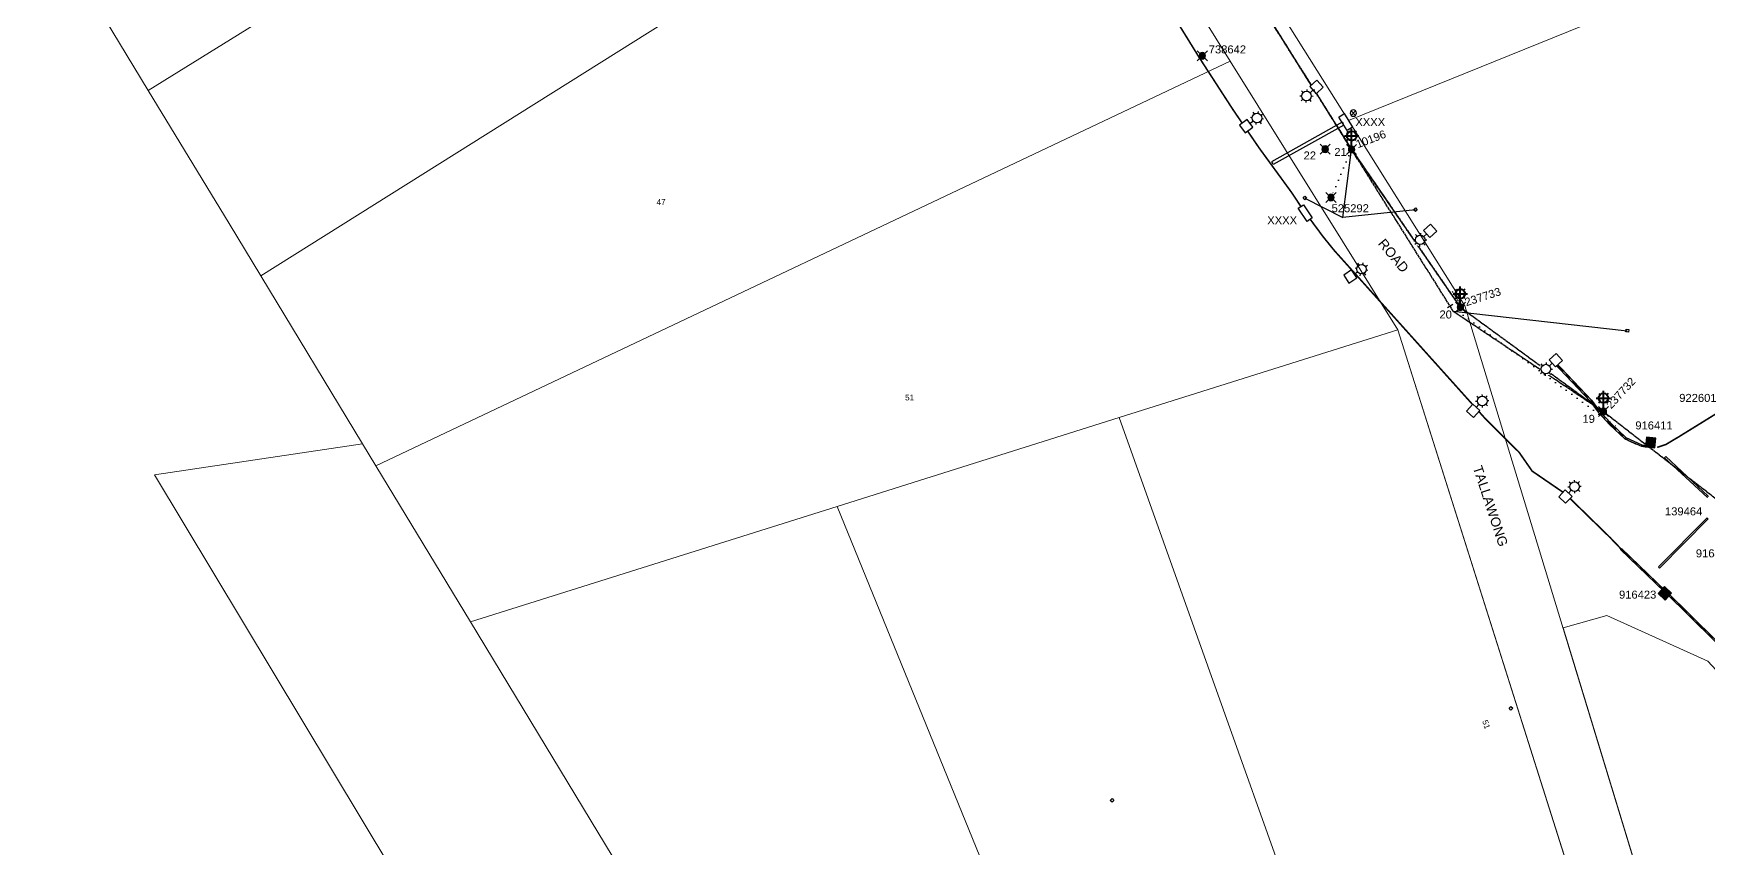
# Model space of a CAD drawing. Header units: metres. Extents: x 303957 to 307239, y 6268736 to 6272503.
# Drawn here: x 305051 to 305575, y 6269756 to 6270011 of the extents above; entities that cross this region are included whole.
import ezdxf
from ezdxf.enums import TextEntityAlignment as Align

# ---------------------------------------------------------------- set-up
doc = ezdxf.new("R2010")
doc.units = ezdxf.units.M
for name, pattern in [('Cable Exist OH', [1, 1, 0]), ('Cable Exist UG', [8.2, 4, -1.2, 1.8, -1.2]), ('Cable Remove', [2, 0, -2]), ('DASHED', [0.75, 0.5, -0.25]), ('IE Trench LV', [6.5, 5, -1.5])]:
    doc.linetypes.add(name, pattern=pattern)
doc.layers.get('0').update_dxf_attribs({"color": 6})
doc.layers.add('Cadastre Land Parcels_SP_EXT', color=9, linetype='Continuous', lineweight=5)
doc.layers.add('Cadastre Roads_SP_EXT', color=9, linetype='Continuous', lineweight=5)
for name, color, linetype in [('Duct_SP_NEW', 2, 'Continuous'), ('Equip_SP_SL_EXT', 7, 'Continuous'), ('Equip_SP_SL_NEW', 2, 'Continuous'), ('Mains_HV_MOD', 3, 'Continuous'), ('Mains_LV_EXT', 7, 'Continuous'), ('Mains_SL_EXT', 7, 'Continuous'), ('Mains_SL_MOD', 3, 'Continuous'), ('Notes', 7, 'Continuous'), ('Services_SP_EXT', 7, 'Continuous'), ('SupportsOH_SP_TR_HV_LV_SL_NEW', 2, 'Continuous'), ('SupportsUG_SP_LV_EXT', 7, 'Continuous'), ('SupportsUG_SP_LV_NEW', 2, 'Continuous'), ('SupportsUG_SP_LV_SL_EXT', 7, 'Continuous'), ('SupportsUG_SP_LV_SL_NEW', 2, 'Continuous'), ('Trench_SP_NEW', 2, 'Continuous'), ('UG_Details_SP_MISC', 7, 'Continuous')]:
    doc.layers.add(name, color=color, linetype=linetype)
doc.layers.add('UNKNOWN_FEATURES', color=1, linetype='DASHED', plot=False)
doc.styles.add('COLUMN_LABEL', font='arial.ttf')
doc.styles.add('iecARIAL', font='arial.ttf', dxfattribs={"height": 2})
doc.styles.add('POLE_LABEL', font='arial.ttf')
doc.styles.add('SL_LABEL', font='arial.ttf')
doc.styles.get("Standard").update_dxf_attribs({"font": 'arial.ttf'})

# ---------------------------------------------------------------- blocks, each defined once
blk = doc.blocks.new('SL_LANTERN_EXT')
at = {"lineweight": 40}
for p, q in [((-1.46, 5.68), (-1.06, 5.28)), ((0, 1.97), (0, 6.47)), ((1.46, 5.68), (1.06, 5.28)), ((-2.25, 4.22), (2.25, 4.22)), ((-1.46, 2.76), (-1.06, 3.16)), ((0, 0), (0, 2.72)), ((1.46, 2.76), (1.06, 3.16))]:
    blk.add_line(p, q, dxfattribs=at)
blk.add_circle((0, 4.22), 1.5, dxfattribs=at)
at = {"style": 'iecARIAL', "flags": 8}
blk.add_attdef('ASSET_NUM', (1.5, 1.5), '', height=2.5, dxfattribs=at)
for tag, p, height, flags in [('OPERATING_VOLTAGE', (0.98, -1.65), 0.2, 9), ('ORIENTATION', (0.98, -1.85), 0.2, 9), ('OWNED_BY', (0.98, -2.05), 0.2, 9), ('STATE', (0.98, -2.25), 0.2, 9), ('CONSTRUCTED_VOLTAGE', (0.98, -0.65), 0.2, 9), ('CONTROL_TYPE', (0.98, -0.85), 0.2, 9), ('LANTERN_PURPOSE', (0.98, -1.05), 0.2, 9), ('LANTERN_TYPE', (0.98, -1.25), 0.2, 9), ('NO_PHASES', (0.98, -1.45), 0.2, 9), ('USAGE', (0.98, -2.45), 0.2, 9), ('CEXIST', (0.98, -2.65), 0.2, 9), ('CNEW', (0.98, -2.85), 0.2, 9), ('CNUMBER', (0.98, -3.05), 0.2, 9), ('CREMOVE', (0.98, -3.25), 0.2, 9), ('CREPLACE', (0.98, -3.45), 0.2, 9), ('LKINGHEIGHT', (0.98, -3.65), 0.2, 9), ('LBRACKET', (0.98, -3.85), 0.2, 9), ('LBRACKETVOCAB', (0.98, -4.05), 0.2, 9), ('LCATEGORY', (0.98, -4.25), 0.2, 9), ('LCHARGE1', (0.98, -4.45), 0.2, 9), ('LCHARGE1PERCENT', (0.98, -4.65), 0.2, 9), ('LCHARGE2', (0.98, -4.85), 0.2, 9), ('LCHARGE2PERCENT', (0.98, -5.05), 0.2, 9), ('LCHARGE3', (0.98, -5.25), 0.2, 9), ('LNUMBER', (2.18, -3.25), 2.5, 8), ('STREETNAME', (0.98, -9.25), 0.2, 9), ('SUBURB', (0.98, -9.45), 0.2, 1), ('LCHARGE3PERCENT', (0.98, -5.45), 0.2, 9), ('LEXIST', (0.98, -5.65), 0.2, 9), ('LLAMP', (0.98, -5.85), 0.2, 9), ('LLAMPVOCAB', (0.98, -6.05), 0.2, 9), ('LMAST', (0.98, -6.25), 0.2, 9), ('LMASTVOCAB', (0.98, -6.45), 0.2, 9), ('LNEW', (0.98, -6.65), 0.2, 9), ('LANTNUMBER', (0.98, -6.85), 0.2, 9), ('LOUTREACH', (0.98, -7.25), 0.2, 9), ('LOUTREACHVOCAB', (0.98, -7.45), 0.2, 9), ('LRATECODE', (0.98, -7.65), 0.2, 9), ('LREMOVE', (0.98, -7.85), 0.2, 9), ('LREPLACE', (0.98, -8.05), 0.2, 9), ('LTYPE', (0.98, -8.25), 0.2, 9), ('LTYPEVOCAB', (0.98, -8.45), 0.2, 9), ('LEGEND', (0.98, -8.65), 0.2, 9), ('LOCATION', (0.98, -8.85), 0.2, 9), ('NOTES', (0.98, -9.05), 0.2, 9)]:
    blk.add_attdef(tag, p, '', height=height, dxfattribs=dict(flags=flags))
blk = doc.blocks.new('CCP_EXT')
blk.add_wipeout([(0, 0.57), (0.57, 0), (0, -0.57), (-0.57, 0)])
blk.add_lwpolyline([(-0.57, 0), (0, 0.57), (0.57, 0), (0, -0.57), (-0.57, 0)])
at = {"flags": 1}
blk.add_attdef('Z', (0, 0), '', height=0.2, dxfattribs=at)
at = {"flags": 9}
for tag, p in [('CCP_TYPE', (0, 0)), ('CONSTRUCTED_VOLTAGE', (0, -0.2)), ('OPERATING_VOLTAGE', (0, -0.6)), ('ORIENTATION', (0, -0.8)), ('OWNED_BY', (0, -1)), ('STATE', (0, -1.8)), ('NO_PHASES', (0, -0.4)), ('USAGE', (0, -1.2)), ('LEGEND', (0, -1.4)), ('LIFE_SUPPORT', (0, -1.6)), ('NOTES', (0, -2))]:
    blk.add_attdef(tag, text='', height=0.2, dxfattribs=at).set_placement(p, align=Align.MIDDLE_LEFT)
blk = doc.blocks.new('End Shackle_EXT')
blk.add_wipeout([(0, 0.25), (1.81, 0.25), (1.82, -0.25), (0, -0.25)])
blk.add_line((1.81, -1), (1.81, 1))
at = {"flags": 1}
blk.add_attdef('Z', (0, 0), '', height=0.2, dxfattribs=at)
at = {"flags": 9}
for tag, p in [('CONNECTOR_TYPE', (0, 0)), ('CONSTRUCTED_VOLTAGE', (0, -0.2)), ('OPERATING_VOLTAGE', (0, -0.6)), ('ORIENTATION', (0, -0.8)), ('OWNED_BY', (0, -1)), ('STATE', (0, -1.2)), ('NO_PHASES', (0, -0.4)), ('USAGE', (0, -1.4)), ('NOTES', (0, -1.6))]:
    blk.add_attdef(tag, text='', height=0.2, dxfattribs=at).set_placement(p, align=Align.MIDDLE_LEFT)
blk = doc.blocks.new('*U44')
at = {"flags": 9}
for tag, p in [('CEXIST', (0, -2.4)), ('CNEW', (0, -2.6)), ('CNUMBER', (0, -2.8)), ('CREMOVE', (0, -3)), ('CREPLACE', (0, -3.2)), ('LKINGHEIGHT', (0, -3.4)), ('LBRACKET', (0, -3.6)), ('LBRACKETVOCAB', (0, -3.8)), ('LCATEGORY', (0, -4)), ('LCHARGE1', (0, -4.2)), ('LCHARGE1PERCENT', (0, -4.4)), ('LCHARGE2', (0, -4.6)), ('LCHARGE2PERCENT', (0, -4.8)), ('LCHARGE3', (0, -5)), ('LCHARGE3PERCENT', (0, -5.2)), ('SUBURB', (0, -8.6)), ('STREETNAME', (0, -8.8)), ('LEXIST', (0, -5.4)), ('LLAMP', (0, -5.6)), ('LLAMPVOCAB', (0, -5.8)), ('LMAST', (0, -6)), ('LMASTVOCAB', (0, -6.2)), ('LNEW', (0, -6.4)), ('LANTNUMBER', (0, -6.6)), ('LOUTREACH', (0, -7)), ('LOUTREACHVOCAB', (0, -7.2)), ('LRATECODE', (0, -7.4)), ('LREMOVE', (0, -7.6)), ('LREPLACE', (0, -7.8)), ('LTYPE', (0, -8)), ('LTYPEVOCAB', (0, -8.2)), ('LEGEND', (0, -8.4)), ('LOCATION', (0, -9)), ('NOTES', (0, -9.2)), ('MAINTAINED_BY', (0, -9.86))]:
    blk.add_attdef(tag, text='', height=0.2, dxfattribs=at).set_placement(p, align=Align.MIDDLE_LEFT)
blk.add_attdef('OPERATED_BY', (0, -9.61), '', height=0.2, dxfattribs=at)
blk.add_wipeout([(0, 4.97), (1.46, 4.18), (2.25, 2.72), (1.46, 1.26), (0, 0.36), (-1.46, 1.26), (-2.25, 2.72), (-1.46, 4.18)])
for p, q in [((-2.25, 2.72), (-1.5, 2.72)), ((-1.46, 4.18), (-1.06, 3.78)), ((-1.46, 1.26), (-1.06, 1.66)), ((0, 4.22), (0, 4.97)), ((0, 0), (0, 1.22)), ((0, 0), (0, 0)), ((1.46, 4.18), (1.06, 3.78)), ((1.46, 1.26), (1.06, 1.66)), ((1.5, 2.72), (2.25, 2.72))]:
    blk.add_line(p, q)
blk.add_circle((0, 2.72), 1.5)
at = {"flags": 1}
blk.add_attdef('Z', (0, 0), '', height=0.2, dxfattribs=at)
at = {"style": 'SL_LABEL'}
for tag, height, flags, p in [('ASSET_NUM', 2.5, 8, (2, 2)), ('STREET_CODE', 0.2, 9, (0, -0.2))]:
    blk.add_attdef(tag, text='', height=height, dxfattribs=dict(at, flags=flags)).set_placement(p, align=Align.MIDDLE_LEFT)
for tag, height, flags, p in [('CONSTRUCTED_VOLTAGE', 0.2, 9, (0, -0.4)), ('CONTROL_TYPE', 0.2, 9, (0, -0.6)), ('OPERATING_VOLTAGE', 0.2, 9, (0, -1.4)), ('ORIENTATION', 0.2, 9, (0, -1.6)), ('OWNED_BY', 0.2, 9, (0, -1.8)), ('STATE', 0.2, 9, (0, -2)), ('LANTERN_PURPOSE', 0.2, 9, (0, -0.8)), ('LANTERN_TYPE', 0.2, 9, (0, -1)), ('NO_PHASES', 0.2, 9, (0, -1.2)), ('USAGE', 0.2, 9, (0, -2.2)), ('LNUMBER', 2.5, 8, (1.2, -2.8))]:
    blk.add_attdef(tag, text='', height=height, dxfattribs=dict(flags=flags)).set_placement(p, align=Align.MIDDLE_LEFT)
blk = doc.blocks.new('COLUMN_NEW')
blk.add_wipeout([(-1.485, -1.485), (1.485, -1.485), (1.485, 1.485), (-1.485, 1.485)])
at = {"lineweight": -3}
blk.add_lwpolyline([(-1.485, -1.485), (1.485, -1.485), (1.485, 1.485), (-1.485, 1.485)], close=True, dxfattribs=at)
at = {"style": 'POLE_LABEL', "flags": 9}
blk.add_attdef('STRUCTURE_PLANT_NUMBER', text='', height=0.2, dxfattribs=at).set_placement((1.5, 0.242), align=Align.MIDDLE_LEFT)
for tag, height, flags, p in [('STREET_CODE', 0.2, 9, (1.5, 0)), ('ASSET_NUM', 2.5, 8, (2, 2)), ('Z', 0.2, 1, (1.5, -2.8)), ('OWNED_BY', 0.2, 9, (1.5, -0.4)), ('OPERATED_BY', 0.2, 9, (1.5, -0.6)), ('STATE', 0.2, 9, (1.5, -1)), ('SUBURB', 0.2, 9, (1.5, -1.8)), ('STREETNAME', 0.2, 9, (1.5, -2)), ('COLUMN_TYPE', 0.2, 9, (1.5, -0.2)), ('USAGE', 0.2, 9, (1.5, -1.2)), ('MAINTAINED_BY', 0.2, 9, (1.5, -0.8)), ('LEGEND', 0.2, 9, (1.5, -1.4)), ('PARENT', 0.2, 9, (1.5, -1.6)), ('LOCATION', 0.2, 9, (1.5, -2.2)), ('NOTES', 0.2, 9, (1.5, -2.4)), ('LABEL_ALIGNMENT', 0.2, 9, (1.5, -2.6))]:
    blk.add_attdef(tag, text='', height=height, dxfattribs=dict(flags=flags)).set_placement(p, align=Align.MIDDLE_LEFT)
blk = doc.blocks.new('*U48')
blk.add_wipeout([(-1.485, -1.485), (1.485, -1.485), (1.485, 1.485), (-1.485, 1.485)])
at = {"lineweight": -3}
blk.add_lwpolyline([(-1.485, -1.485), (1.485, -1.485), (1.485, 1.485), (-1.485, 1.485)], close=True, dxfattribs=at)
at = {"flags": 128}
blk.add_lwpolyline([(-1.485, 1.485), (1.485, -1.485)], dxfattribs=at)
at = {"style": 'POLE_LABEL', "flags": 9}
blk.add_attdef('STRUCTURE_PLANT_NUMBER', text='', height=0.2, dxfattribs=at).set_placement((1.5, 0.242), align=Align.MIDDLE_LEFT)
for tag, height, flags, p in [('STREET_CODE', 0.2, 9, (1.5, 0)), ('ASSET_NUM', 2.5, 8, (2, 2)), ('Z', 0.2, 1, (1.5, -2.8)), ('OWNED_BY', 0.2, 9, (1.5, -0.4)), ('OPERATED_BY', 0.2, 9, (1.5, -0.6)), ('STATE', 0.2, 9, (1.5, -1)), ('SUBURB', 0.2, 9, (1.5, -1.8)), ('STREETNAME', 0.2, 9, (1.5, -2)), ('COLUMN_TYPE', 0.2, 9, (1.5, -0.2)), ('USAGE', 0.2, 9, (1.5, -1.2)), ('MAINTAINED_BY', 0.2, 9, (1.5, -0.8)), ('LEGEND', 0.2, 9, (1.5, -1.4)), ('PARENT', 0.2, 9, (1.5, -1.6)), ('LOCATION', 0.2, 9, (1.5, -2.2)), ('NOTES', 0.2, 9, (1.5, -2.4)), ('LABEL_ALIGNMENT', 0.2, 9, (1.5, -2.6))]:
    blk.add_attdef(tag, text='', height=height, dxfattribs=dict(flags=flags)).set_placement(p, align=Align.MIDDLE_LEFT)
blk = doc.blocks.new('POLE_DEL')
h = blk.add_hatch(color=256)
edge = h.paths.add_edge_path()
edge.add_arc((0, 0), 1, 180, 360)
edge.add_arc((0, 0), 1, 0, 180)
for p, q in [((-1.58, 1.58), (1.58, -1.58)), ((-1.58, -1.58), (1.58, 1.58))]:
    blk.add_line(p, q)
blk.add_lwpolyline([(-1, 0, 1), (1, 0, 1)], format="xyb", close=True)
at = {"flags": 1}
blk.add_attdef('Z', (0, 0), '', height=0.2, dxfattribs=at)
for tag, height, flags, p in [('pNumber', 2.5, 8, (0, 2.07)), ('OWNED_BY', 0.2, 9, (0, -0.4)), ('SPECIAL_USE', 0.2, 9, (0, -0.6)), ('STATE', 0.2, 9, (0, -0.8)), ('cLV', 0.2, 9, (0, -1.2)), ('cHV', 0.2, 9, (0, -1.8)), ('cLinedev', 0.2, 9, (0, -3.2)), ('USAGE', 0.2, 9, (0, -1)), ('hDepth', 0.2, 9, (0, -1.4)), ('hDia', 0.2, 9, (0, -1.6)), ('LBRACKET', 0.2, 9, (0, -2)), ('LExisting', 0.2, 9, (0, -2.2)), ('LANTNUMBER', 0.2, 9, (0, -2.4)), ('LOther', 0.2, 9, (0, -2.6)), ('LRemove', 0.2, 9, (0, -2.8)), ('LEGEND', 0.2, 9, (0, -3)), ('pExisting', 0.2, 9, (0, -3.4)), ('PFNUMBER', 0.2, 9, (0, -3.6)), ('NEWPFNUMBER', 0.2, 9, (0, -3.8)), ('pFooting', 0.2, 9, (0, -4)), ('pNew', 0.2, 9, (0, -4.2)), ('pRelocate', 0.2, 9, (0, -4.6)), ('pRemove', 0.2, 9, (0, -4.8)), ('pReplace', 0.2, 9, (0, -5)), ('pStay', 0.2, 9, (0, -5.2)), ('cspan', 0.2, 9, (0, -5.6)), ('SUBURB', 0.2, 9, (0, -5.8)), ('STREETNAME', 0.2, 9, (0, -6)), ('pType', 0.2, 9, (0, -5.4)), ('LOCATION', 0.2, 9, (0, -6.2)), ('NOTES', 0.2, 9, (0, -6.4))]:
    blk.add_attdef(tag, text='', height=height, dxfattribs=dict(flags=flags)).set_placement(p, align=Align.MIDDLE_LEFT)
at = {"style": 'POLE_LABEL', "flags": 9}
blk.add_attdef('STREET_CODE', text='', height=0.2, dxfattribs=at).set_placement((0, -0.2), align=Align.MIDDLE_LEFT)
blk = doc.blocks.new('PILLAR_NEW')
blk.add_wipeout([(-2.47, 0.99), (2.47, 0.99), (2.47, -0.99), (-2.47, -0.99)])
at = {"lineweight": -3}
blk.add_lwpolyline([(-2.47, 0.99), (2.47, 0.99), (2.47, -0.99), (-2.47, -0.99)], close=True, dxfattribs=at)
for tag, height, flags, p in [('ASSET_NUM', 2.5, 8, (2, 4)), ('STREET_CODE', 0.2, 9, (1.5, 2)), ('OWNED_BY', 0.2, 9, (1.5, 1.8)), ('OPERATED_BY', 0.2, 9, (1.5, 1.6)), ('STATE', 0.2, 9, (1.5, 1.2)), ('SUPPORT_TYPE', 0.2, 9, (1.5, 1)), ('SUBURB', 0.2, 9, (1.5, 0.2)), ('STREETNAME', 0.2, 9, (1.5, 0)), ('MAINTAINED_BY', 0.2, 9, (1.5, 1.4)), ('USAGE', 0.2, 9, (1.5, 0.8)), ('LEGEND', 0.2, 9, (1.5, 0.6)), ('PARENT', 0.2, 9, (1.5, 0.4)), ('Z', 0.2, 1, (1.5, -0.6)), ('LOCATION', 0.2, 9, (1.5, -0.2)), ('NOTES', 0.2, 9, (1.5, -0.4))]:
    blk.add_attdef(tag, text='', height=height, dxfattribs=dict(flags=flags)).set_placement(p, align=Align.MIDDLE_LEFT)
blk = doc.blocks.new('POLE_NEW')
at = {"flags": 9}
for tag, p in [('pFooting', (1.15, -4.2)), ('pNew', (1.15, -4.4)), ('pRelocate', (1.15, -4.8)), ('pRemove', (1.15, -5)), ('pReplace', (1.15, -5.2)), ('PFNUMBER', (1.15, -3.8)), ('NEWPFNUMBER', (1.15, -4)), ('pStay', (1.15, -5.4)), ('pType', (1.15, -5.6)), ('cspan', (1.15, -5.8)), ('SUBURB', (1.15, -6)), ('STREETNAME', (1.15, -6.2)), ('OPERATED_BY', (1.15, -6.89)), ('LOCATION', (1.15, -6.4)), ('NOTES', (1.15, -6.6)), ('MAINTAINED_BY', (1.15, -7.22))]:
    blk.add_attdef(tag, text='', height=0.2, dxfattribs=at).set_placement(p, align=Align.MIDDLE_LEFT)
at = {"flags": 1}
blk.add_attdef('Z', (1.15, -7.59), '', height=0.2, dxfattribs=at)
blk.add_wipeout([(0.07, 1), (-0.06, 1), (-0.18, 0.98), (-0.3, 0.95), (-0.42, 0.91), (-0.53, 0.85), (-0.63, 0.77), (-0.73, 0.69), (-0.81, 0.59), (-0.87, 0.49), (-0.93, 0.37), (-0.97, 0.25), (-0.99, 0.13), (-1, 0.01), (-0.99, -0.12), (-0.97, -0.24), (-0.93, -0.36), (-0.88, -0.48), (-0.81, -0.58), (-0.73, -0.68), (-0.64, -0.77), (-0.54, -0.84), (-0.43, -0.9), (-0.31, -0.95), (-0.19, -0.98), (-0.07, -1), (0.06, -1), (0.18, -0.98), (0.3, -0.95), (0.42, -0.91), (0.53, -0.85), (0.63, -0.77), (0.73, -0.69), (0.81, -0.59), (0.87, -0.49), (0.93, -0.37), (0.97, -0.25), (0.99, -0.13), (1, -0.01), (0.99, 0.12), (0.97, 0.24), (0.93, 0.36), (0.88, 0.48), (0.81, 0.58), (0.73, 0.68), (0.64, 0.77), (0.54, 0.84), (0.43, 0.9), (0.31, 0.95), (0.19, 0.98)])
at = {"lineweight": -3}
blk.add_lwpolyline([(-1, 0, 1), (1, 0, 1)], format="xyb", close=True, dxfattribs=at)
for tag, height, flags, p in [('pNumber', 2.5, 8, (-17.84, 2.07)), ('OWNED_BY', 0.2, 9, (1.15, -0.4)), ('SPECIAL_USE', 0.2, 9, (1.15, -0.8)), ('STATE', 0.2, 9, (1.15, -1)), ('cLV', 0.2, 9, (1.15, -1.4)), ('hDepth', 0.2, 9, (1.15, -1.6)), ('hDia', 0.2, 9, (1.15, -1.8)), ('cHV', 0.2, 9, (1.15, -2)), ('cLinedev', 0.2, 9, (1.15, -3.4)), ('pExisting', 0.2, 9, (1.15, -3.6)), ('PARENT', 0.2, 9, (1.15, -0.6)), ('USAGE', 0.2, 9, (1.15, -1.2)), ('LBRACKET', 0.2, 9, (1.15, -2.2)), ('LExisting', 0.2, 9, (1.15, -2.4)), ('LANTNUMBER', 0.2, 9, (1.15, -2.6)), ('LOther', 0.2, 9, (1.15, -2.8)), ('LRemove', 0.2, 9, (1.15, -3)), ('LEGEND', 0.2, 9, (1.15, -3.2))]:
    blk.add_attdef(tag, text='', height=height, dxfattribs=dict(flags=flags)).set_placement(p, align=Align.MIDDLE_LEFT)
at = {"style": 'POLE_LABEL'}
for tag, height, flags, p in [('STRUCTURE_PLANT_NUMBER', 0.2, 9, (1.15, 0.09)), ('ASSET_NUM', 2.5, 8, (2, 2)), ('STREET_CODE', 0.2, 9, (1.15, -0.2))]:
    blk.add_attdef(tag, text='', height=height, dxfattribs=dict(at, flags=flags)).set_placement(p, align=Align.MIDDLE_LEFT)
blk = doc.blocks.new('PILLAR_EXT')
blk.add_hatch(color=256).paths.add_polyline_path([(-2.475, 0.99), (-2.475, -0.99), (2.475, -0.99), (2.475, 0.99)])
blk.add_lwpolyline([(-2.475, -0.99), (2.475, -0.99), (2.475, 0.99), (-2.475, 0.99)], close=True)
at = {"style": 'iecARIAL', "flags": 8}
blk.add_attdef('ASSET_NUM', (1.5, 3.5), '', height=2.5, dxfattribs=at)
for tag, p, flags in [('OWNED_BY', (0, -0.2), 9), ('STATE', (0, -0.4), 9), ('SUPPORT_TYPE', (0, -0.6), 9), ('STREETNAME', (0, -1.8), 9), ('SUBURB', (0, -2), 1), ('USAGE', (0, -0.8), 9), ('LEGEND', (0, -1), 9), ('LOCATION', (0, -1.2), 9), ('NOTES', (0, -1.4), 9), ('PARENT', (0, -1.6), 9)]:
    blk.add_attdef(tag, p, '', height=0.2, dxfattribs=dict(flags=flags))
blk = doc.blocks.new('COLUMN_EXT')
blk.add_hatch(color=256).paths.add_polyline_path([(-1.49, 1.48), (-1.49, -1.49), (1.48, -1.49), (1.48, 1.48)])
blk.add_lwpolyline([(-1.49, -1.49), (1.48, -1.49), (1.48, 1.48), (-1.49, 1.48)], close=True)
for tag, height, style, flags, p in [('STRUCTURE_PLANT_NUMBER', 0.2, 'POLE_LABEL', 9, (1.81, 0.03)), ('ASSET_NUM', 2.5, 'COLUMN_LABEL', 8, (2, 2)), ('STREET_CODE', 0.2, 'COLUMN_LABEL', 9, (1.81, -0.2))]:
    blk.add_attdef(tag, text='', height=height, dxfattribs=dict(style=style, flags=flags)).set_placement(p, align=Align.MIDDLE_LEFT)
at = {"flags": 1}
blk.add_attdef('Z', (1.81, -2.35), '', height=0.2, dxfattribs=at)
at = {"flags": 9}
for tag, p in [('COLUMN_TYPE', (1.81, -0.4)), ('OWNED_BY', (1.81, -0.6)), ('STATE', (1.81, -0.8)), ('USAGE', (1.81, -1)), ('STREETNAME', (1.81, -1.6)), ('SUBURB', (1.81, -1.8)), ('LEGEND', (1.81, -1.2)), ('LOCATION', (1.81, -1.4)), ('NOTES', (1.81, -2))]:
    blk.add_attdef(tag, text='', height=0.2, dxfattribs=at).set_placement(p, align=Align.MIDDLE_LEFT)

msp = doc.modelspace()

# ---------------------------------------------------------------- linework, layer by layer
at = {"layer": 'Cadastre Land Parcels_SP_EXT', "linetype": 'Continuous'}
for points in [[(305335.09, 6270146.39), (305297.74, 6270206.29), (305051.3, 6270052.05), (305087.17, 6269992.83), (305335.09, 6270146.39)], [(305678.44, 6270105.12), (305645.43, 6270157.21), (305423.75, 6270044.37), (305462.05, 6269983.48), (305695.56, 6270077.98), (305678.44, 6270105.12)], [(305369.98, 6270090.46), (305335.09, 6270146.39), (305087.17, 6269992.83), (305112.39, 6269951.28), (305122.3, 6269934.89), (305369.98, 6270090.46)], [(305158.26, 6269875.65), (305425.11, 6270002), (305369.98, 6270090.46), (305122.3, 6269934.89), (305154.1, 6269882.46), (305158.26, 6269875.65)], [(305477.47, 6269918.07), (305425.11, 6270002), (305158.26, 6269875.65), (305187.79, 6269826.92), (305302.4, 6269862.95), (305390.42, 6269890.66), (305477.47, 6269918.07)], [(305553.05, 6269679.45), (305477.47, 6269918.07), (305390.42, 6269890.66), (305474.1, 6269656.34), (305553.05, 6269679.45)], [(305474.1, 6269656.34), (305390.42, 6269890.66), (305302.4, 6269862.95), (305395.89, 6269633.61), (305474.1, 6269656.34)], [(305318.83, 6269610.61), (305187.79, 6269826.92), (305158.26, 6269875.65), (305154.1, 6269882.46), (305089.13, 6269872.76), (305255.32, 6269596.57), (305263.7, 6269596.53), (305277.66, 6269602.48), (305296.57, 6269609.21), (305312.55, 6269608.82), (305318.83, 6269610.61)], [(305381.35, 6269628.03), (305390.46, 6269631.94), (305395.89, 6269633.61), (305302.4, 6269862.95), (305187.79, 6269826.92), (305318.83, 6269610.61), (305381.35, 6269628.03)], [(305598.55, 6269694.29), (305630.25, 6269713.47), (305609.91, 6269769.19), (305600.8, 6269786.13), (305574.32, 6269814.6), (305542.8, 6269828.89), (305529.13, 6269825.01), (305571.91, 6269684.68), (305598.55, 6269694.29)]]:
    msp.add_lwpolyline(points, close=True, dxfattribs=at)
at = {"layer": 'Duct_SP_NEW'}
for p in [(305438.04, 6269970.56), (305438.55, 6269969.66)]:
    msp.add_line(p, (305438.3, 6269970.11), dxfattribs=at)
at = {"layer": 'Mains_HV_MOD', "linetype": 'Cable Exist OH'}
msp.add_lwpolyline([(305541.76, 6269892.52), (305589.37, 6269855.67), (305627.56, 6269811.44)], dxfattribs=at)
at = {"layer": 'Mains_LV_EXT', "linetype": 'Cable Exist OH'}
msp.add_lwpolyline([(305463.04, 6269974.41), (305420.97, 6270041.35)], dxfattribs=at)
at = {"layer": 'Mains_SL_MOD', "linetype": 'Cable Exist OH'}
msp.add_lwpolyline([(305382.22, 6270102.94), (305435.33, 6270018.46), (305463.04, 6269974.41)], dxfattribs=at)
at = {"layer": 'Notes', "color": 3, "linetype": 'Cable Remove', "flags": 128}
msp.add_lwpolyline([(305463.04, 6269974.41), (305456.61, 6269959.39)], dxfattribs=at)
at = {"layer": 'Services_SP_EXT'}
msp.add_lwpolyline([(305460.34, 6269953.1), (305463.04, 6269974.41)], dxfattribs=at)
at = {"layer": 'Trench_SP_NEW', "linetype": 'IE Trench LV', "const_width": 0.5, "flags": 128}
msp.add_lwpolyline([(305387.94, 6270044.13), (305390.97, 6270042.09), (305393.26, 6270039.01), (305399.59, 6270028.76), (305415.41, 6270003.15), (305425.99, 6269986.83), (305434.22, 6269974.78), (305444.34, 6269960.91), (305447.53, 6269956.09), (305454.14, 6269947.16), (305457.67, 6269942.81), (305504.41, 6269890.79), (305515.36, 6269879.85), (305519.45, 6269873.97), (305528.88, 6269867.51), (305531.58, 6269865.14), (305537.12, 6269859.73), (305543.86, 6269853.16), (305547.29, 6269849.58)], dxfattribs=at)
at = {"layer": 'Trench_SP_NEW', "linetype": 'IE Trench LV', "const_width": 0.5, "elevation": 62.71, "flags": 128}
msp.add_lwpolyline([(305558.49, 6269881.38), (305561.28, 6269882.31), (305565.29, 6269884.7), (305571.25, 6269888.38), (305592.52, 6269901.53), (305610.57, 6269912.96), (305619.28, 6269919.3), (305624.67, 6269923.02), (305630.22, 6269926.4), (305634.73, 6269928.77), (305637.98, 6269930.26), (305641.29, 6269931.69), (305644.61, 6269933.08), (305718.01, 6269961.65), (305721.32, 6269962.94), (305725.74, 6269964.97), (305730.94, 6269967.41), (305737.35, 6269970.7)], dxfattribs=at)
at = {"layer": 'UG_Details_SP_MISC'}
for p, q in [((305526.59, 6269908.13), (305526.41, 6269907.97)), ((305526.59, 6269908.13), (305537.96, 6269896.1)), ((305526.24, 6269907.8), (305526.41, 6269907.97)), ((305526.24, 6269907.8), (305537.59, 6269895.79)), ((305537.59, 6269895.79), (305537.77, 6269895.94)), ((305537.59, 6269895.79), (305540.07, 6269892.33)), ((305537.96, 6269896.1), (305537.77, 6269895.94)), ((305537.96, 6269896.1), (305540.44, 6269892.64)), ((305540.07, 6269892.33), (305540.26, 6269892.49)), ((305540.44, 6269892.64), (305540.26, 6269892.49)), ((305540.44, 6269892.64), (305544.1, 6269888.8)), ((305540.07, 6269892.33), (305543.76, 6269888.46)), ((305543.76, 6269888.46), (305543.93, 6269888.63)), ((305543.76, 6269888.46), (305548.4, 6269884.01)), ((305544.1, 6269888.8), (305543.93, 6269888.63)), ((305544.1, 6269888.8), (305548.67, 6269884.42)), ((305548.4, 6269884.01), (305548.54, 6269884.22)), ((305548.4, 6269884.01), (305553.6, 6269881.74)), ((305548.67, 6269884.42), (305548.54, 6269884.22)), ((305548.67, 6269884.42), (305553.73, 6269882.21)), ((305553.6, 6269881.74), (305553.66, 6269881.97)), ((305553.73, 6269882.21), (305553.66, 6269881.97)), ((305553.73, 6269882.21), (305554.81, 6269882.06)), ((305554.81, 6269882.06), (305554.78, 6269881.82)), ((305553.6, 6269881.74), (305554.75, 6269881.58)), ((305554.75, 6269881.58), (305554.78, 6269881.82)), ((305560.84, 6269878.13), (305561, 6269878.3)), ((305560.84, 6269878.13), (305574.15, 6269865.79)), ((305561.17, 6269878.48), (305561, 6269878.3)), ((305561.17, 6269878.48), (305574.48, 6269866.14)), ((305574.15, 6269865.79), (305574.32, 6269865.96)), ((305574.48, 6269866.14), (305574.32, 6269865.96)), ((305574.08, 6269859.39), (305558.88, 6269844.03)), ((305574.42, 6269859.06), (305559.22, 6269843.69)), ((305574.08, 6269859.39), (305574.25, 6269859.22)), ((305574.42, 6269859.06), (305574.25, 6269859.22)), ((305547.08, 6269849.45, -0.01), (305547.24, 6269849.62, -0.01)), ((305547.08, 6269849.45, -0.01), (305566.26, 6269830.94, -0.01)), ((305547.41, 6269849.8, -0.01), (305547.24, 6269849.62, -0.01)), ((305547.41, 6269849.8, -0.01), (305566.6, 6269831.28, -0.01)), ((305558.88, 6269844.03), (305559.05, 6269843.86)), ((305559.22, 6269843.69), (305559.05, 6269843.86)), ((305566.26, 6269830.94, -0.01), (305566.43, 6269831.11, -0.01)), ((305566.26, 6269830.94, -0.01), (305578.93, 6269818.49, -0.01)), ((305566.6, 6269831.28, -0.01), (305566.43, 6269831.11, -0.01)), ((305566.6, 6269831.28, -0.01), (305579.27, 6269818.83, -0.01))]:
    msp.add_line(p, q, dxfattribs=at)
at = {"layer": 'UG_Details_SP_MISC', "color": 7, "linetype": 'Cable Exist UG', "flags": 128}
msp.add_lwpolyline([(305526.41, 6269907.97), (305528.62, 6269905.61), (305532.74, 6269901.14), (305537.77, 6269895.94), (305541.04, 6269891.4), (305548.54, 6269884.22), (305549.79, 6269883.39), (305551.68, 6269882.51), (305553.66, 6269881.97), (305554.78, 6269881.82)], dxfattribs=at)
at = {"layer": 'UG_Details_SP_MISC', "color": 7, "linetype": 'Cable Exist UG', "elevation": -0.01, "flags": 128}
msp.add_lwpolyline([(305547.24, 6269849.62), (305551.12, 6269846.04), (305556.29, 6269841.03), (305559.15, 6269838.24), (305563.8, 6269833.7), (305570.39, 6269827.21), (305576.76, 6269821.04), (305581.43, 6269816.28), (305587.35, 6269809.78), (305591.95, 6269804.35), (305595.92, 6269799.34), (305600.63, 6269793.03), (305606.74, 6269784.12), (305610.68, 6269777.87), (305613.93, 6269772.37), (305617.26, 6269766.35), (305619.31, 6269762.42), (305622.07, 6269756.84)], dxfattribs=at)
at = {"layer": 'UNKNOWN_FEATURES'}
msp.add_lwpolyline([(305494.43, 6269930.13), (305497.34, 6269925.51)], dxfattribs=at)

# ---------------------------------------------------------------- block references
at = {"layer": 'Equip_SP_SL_EXT'}
ref = msp.add_blockref('SL_LANTERN_EXT', (305463.04, 6269974.41), dxfattribs=at)
ref.add_attrib('ASSET_NUM', '10196', dxfattribs={"layer": '0', "height": 2.5, "rotation": 20.9303, "style": 'iecARIAL'}).set_placement((305464.54, 6269975.91), align=Align.MIDDLE_LEFT)
ref = msp.add_blockref('SL_LANTERN_EXT', (305496.98, 6269925.11), dxfattribs=at)
ref.add_attrib('ASSET_NUM', '237733', dxfattribs={"layer": '0', "height": 2.5, "rotation": 17.9136, "style": 'iecARIAL'}).set_placement((305498.48, 6269926.61), align=Align.MIDDLE_LEFT)
ref = msp.add_blockref('SL_LANTERN_EXT', (305541.72, 6269892.55), dxfattribs=at)
ref.add_attrib('ASSET_NUM', '237732', dxfattribs={"layer": '0', "height": 2.5, "rotation": 47.6735, "style": 'iecARIAL'}).set_placement((305543.22, 6269894.05), align=Align.MIDDLE_LEFT)
at = {"layer": 'SupportsUG_SP_LV_EXT'}
ref = msp.add_blockref('POLE_DEL', (305416.42, 6270003.63), dxfattribs=at)
ref.add_attrib('ASSET_NUM', '738642', dxfattribs={"layer": '0', "height": 2.5, "style": 'POLE_LABEL'}).set_placement((305418.42, 6270005.63), align=Align.MIDDLE_LEFT)
ref = msp.add_blockref('POLE_DEL', (305454.78, 6269974.48), dxfattribs=at)
ref.add_attrib('pNumber', '22', dxfattribs={"height": 2.5}).set_placement((305448.05, 6269972.51), align=Align.MIDDLE_LEFT)
ref = msp.add_blockref('POLE_DEL', (305463.04, 6269974.41), dxfattribs=at)
ref.add_attrib('pNumber', '21', dxfattribs={"height": 2.5}).set_placement((305457.65, 6269973.59), align=Align.MIDDLE_LEFT)
ref = msp.add_blockref('POLE_DEL', (305456.61, 6269959.39, 62.27), dxfattribs=at)
ref.add_attrib('ASSET_NUM', '525292', dxfattribs={"layer": '0', "height": 2.5, "style": 'POLE_LABEL'}).set_placement((305456.8, 6269956.04, 62.27), align=Align.MIDDLE_LEFT)
ref = msp.add_blockref('POLE_DEL', (305541.72, 6269892.55), dxfattribs=at)
ref.add_attrib('pNumber', '19', dxfattribs={"height": 2.5}).set_placement((305535.16, 6269890.29), align=Align.MIDDLE_LEFT)
ref = msp.add_blockref('PILLAR_EXT', (305581.96, 6269864.26), dxfattribs=dict(at, rotation=255.9904689922143))
ref.add_attrib('ASSET_NUM', '139464', dxfattribs={"layer": '0', "height": 2.5}).set_placement((305560.94, 6269861.4), align=Align.MIDDLE_LEFT)
at = {"layer": 'SupportsUG_SP_LV_SL_EXT'}
ref = msp.add_blockref('COLUMN_EXT', (305556.49, 6269882.89), dxfattribs=dict(at, rotation=354.0335714673168))
ref.add_attrib('ASSET_NUM', '916411', dxfattribs={"layer": '0', "height": 2.5, "style": 'COLUMN_LABEL'}).set_placement((305551.68, 6269888.23), align=Align.MIDDLE_LEFT)
ref = msp.add_blockref('COLUMN_EXT', (305582.39, 6269856.86, -0.24), dxfattribs=dict(at, rotation=312.2043670144603))
ref.add_attrib('ASSET_NUM', '916413', dxfattribs={"layer": '0', "height": 2.5, "style": 'COLUMN_LABEL'}).set_placement((305570.59, 6269848.29, -0.24), align=Align.MIDDLE_LEFT)
ref = msp.add_blockref('COLUMN_EXT', (305560.92, 6269835.79), dxfattribs=dict(at, rotation=317.1912223100969))
ref.add_attrib('ASSET_NUM', '916423', dxfattribs={"layer": '0', "height": 2.5, "style": 'COLUMN_LABEL'}).set_placement((305546.58, 6269835.4), align=Align.MIDDLE_LEFT)

# ---------------------------------------------------------------- texts
at = {"layer": 'Cadastre Land Parcels_SP_EXT', "linetype": 'Continuous'}
for s, p in [('47', (305245.95, 6269957.09)), ('51', (305323.58, 6269896.04))]:
    msp.add_text(s, height=1.8, dxfattribs=at).set_placement(p)
msp.add_text('51', height=1.8, rotation=289.4088, dxfattribs=at).set_placement((305503.8, 6269795.89))
at = {"layer": 'Cadastre Roads_SP_EXT'}
msp.add_text('TALLAWONG ', height=3, rotation=288.2889, dxfattribs=at).set_placement((305500.88, 6269875.08))

# ---------------------------------------------------------------- next in the draw order: block references
at = {"layer": 'Equip_SP_SL_NEW', "rotation": 317.1912223283704}
msp.add_blockref('*U44', (305530.84, 6269867.1), dxfattribs=at)
at = {"layer": 'Services_SP_EXT'}
for p in [(305448.44, 6269959.22), (305482.96, 6269955.55)]:
    msp.add_blockref('CCP_EXT', p, dxfattribs=at)
for p, rotation in [((305549.18, 6269917.81), 126.8800011231887), ((305512.8, 6269799.91), 90.0000000000002), ((305388.25, 6269771.16), 90.0000000000002)]:
    msp.add_blockref('CCP_EXT', p, dxfattribs=dict(at, rotation=rotation))
at = {"layer": 'SupportsUG_SP_LV_SL_NEW'}
ref = msp.add_blockref('*U48', (305579.05, 6269893.43, -0.24), dxfattribs=dict(at, rotation=212.7392035349223))
ref.add_attrib('ASSET_NUM', '922601', dxfattribs={"layer": '0', "height": 2.5}).set_placement((305565.4, 6269896.82, -0.24), align=Align.MIDDLE_LEFT)

# ---------------------------------------------------------------- next in the draw order: linework, layer by layer
at = {"layer": 'Services_SP_EXT'}
for points in [[(305448.44, 6269959.22), (305460.34, 6269953.1)], [(305482.96, 6269955.55), (305460.34, 6269953.1)], [(305494.8, 6269923.91), (305549.18, 6269917.81)]]:
    msp.add_lwpolyline(points, dxfattribs=at)

# ---------------------------------------------------------------- next in the draw order: block references
at = {"layer": 'SupportsUG_SP_LV_SL_NEW', "rotation": 317.1912223283704}
msp.add_blockref('COLUMN_NEW', (305529.83, 6269866.01), dxfattribs=at)

# ---------------------------------------------------------------- next in the draw order: block references
at = {"layer": 'Mains_LV_EXT', "rotation": 121.1006233213281}
msp.add_blockref('End Shackle_EXT', (305494.8, 6269923.91), dxfattribs=at)

# ---------------------------------------------------------------- next in the draw order: linework, layer by layer
at = {"layer": 'Mains_HV_MOD', "linetype": 'Cable Exist OH'}
for points in [[(305497.04, 6269925.13), (305463.04, 6269974.41), (305420.97, 6270041.35), (305338.88, 6270171.9)], [(305494.8, 6269923.91), (305540.89, 6269893.11)]]:
    msp.add_lwpolyline(points, dxfattribs=at)
at = {"layer": 'Mains_LV_EXT', "linetype": 'Cable Exist OH'}
msp.add_lwpolyline([(305494.8, 6269923.91), (305463.04, 6269974.41)], dxfattribs=at)
at = {"layer": 'Mains_SL_EXT', "linetype": 'Cable Exist OH'}
msp.add_lwpolyline([(305497.04, 6269925.13), (305541.73, 6269892.46)], dxfattribs=at)
at = {"layer": 'Mains_SL_MOD', "linetype": 'Cable Exist OH'}
msp.add_lwpolyline([(305463.04, 6269974.41), (305496.98, 6269925.11)], dxfattribs=at)

# ---------------------------------------------------------------- next in the draw order: block references
at = {"layer": 'SupportsUG_SP_LV_EXT'}
ref = msp.add_blockref('POLE_DEL', (305497.04, 6269925.13), dxfattribs=at)
ref.add_attrib('pNumber', '20', dxfattribs={"height": 2.5}).set_placement((305490.49, 6269922.87), align=Align.MIDDLE_LEFT)

# ---------------------------------------------------------------- next in the draw order: block references
at = {"layer": 'Equip_SP_SL_NEW'}
for p, rotation in [((305431.32, 6269982.58), 306.3827573379747), ((305525.75, 6269907.64), 132.2043670347056)]:
    msp.add_blockref('*U44', p, dxfattribs=dict(at, rotation=rotation))
at = {"layer": 'SupportsUG_SP_LV_SL_NEW'}
for p, rotation in [((305452.06, 6269993.9, -0.24), 132.318005779166), ((305487.6, 6269949.01), 132.2043670347056), ((305462.63, 6269934.7), 303.417868220642), ((305501, 6269892.78), 317.1912223283704)]:
    msp.add_blockref('COLUMN_NEW', p, dxfattribs=dict(at, rotation=rotation))

# ---------------------------------------------------------------- next in the draw order: block references
at = {"layer": 'Equip_SP_SL_NEW'}
for p, rotation in [((305450.96, 6269992.9, -0.24), 132.318005779166), ((305486.5, 6269948.01), 132.2043670347056), ((305463.87, 6269935.51), 303.417868220642), ((305502.01, 6269893.87), 317.1912223283704)]:
    msp.add_blockref('*U44', p, dxfattribs=dict(at, rotation=rotation))
at = {"layer": 'SupportsUG_SP_LV_SL_NEW'}
for p, rotation in [((305430.12, 6269981.7), 306.3827573379747), ((305526.85, 6269908.64), 132.2043670347056)]:
    msp.add_blockref('COLUMN_NEW', p, dxfattribs=dict(at, rotation=rotation))

# ---------------------------------------------------------------- next in the draw order: linework, layer by layer
at = {"layer": 'Cadastre Roads_SP_EXT', "linetype": 'Continuous'}
msp.add_lwpolyline([(305218.53, 6270333.3), (305260.97, 6270265.28), (305297.74, 6270206.29), (305335.09, 6270146.39), (305369.98, 6270090.46), (305425.11, 6270002), (305477.47, 6269918.07), (305553.96, 6269676.59), (305564.68, 6269680.15), (305572.5, 6269682.74), (305498.47, 6269925.58), (305462.05, 6269983.48), (305423.75, 6270044.37), (305385.96, 6270104.54), (305342.63, 6270173.44), (305298.36, 6270243.8), (305254.9, 6270312.89)], dxfattribs=at)
at = {"layer": 'Notes', "color": 3, "linetype": 'Cable Remove', "flags": 128}
for points in [[(305497.04, 6269925.13), (305463.04, 6269974.41), (305420.96, 6270041.34), (305338.03, 6270171.37)], [(305496.18, 6269923.94), (305540.91, 6269891.32), (305545.88, 6269887.95)]]:
    msp.add_lwpolyline(points, dxfattribs=at)

# ---------------------------------------------------------------- next in the draw order: texts
at = {"layer": 'Cadastre Roads_SP_EXT'}
msp.add_text('ROAD', height=3, rotation=309.7332, dxfattribs=at).set_placement((305471.11, 6269944.94))

# ---------------------------------------------------------------- next in the draw order: block references
at = {"layer": 'SupportsUG_SP_LV_NEW'}
ref = msp.add_blockref('PILLAR_NEW', (305461.21, 6269982.96), dxfattribs=dict(at, rotation=302.170300782874))
ref.add_attrib('ASSET_NUM', 'XXXX', dxfattribs={"layer": '0', "height": 2.5}).set_placement((305464.21, 6269982.97), align=Align.MIDDLE_LEFT)
ref = msp.add_blockref('PILLAR_NEW', (305448.57, 6269954.52), dxfattribs=dict(at, rotation=304.013739101862))
ref.add_attrib('ASSET_NUM', 'XXXX', dxfattribs={"layer": '0', "height": 2.5}).set_placement((305436.7, 6269952.28), align=Align.MIDDLE_LEFT)

# ---------------------------------------------------------------- next in the draw order: linework, layer by layer
at = {"layer": 'Duct_SP_NEW'}
for p, q in [((305460.12, 6269982.88), (305438.04, 6269970.56)), ((305460.63, 6269981.98), (305438.55, 6269969.66)), ((305460.12, 6269982.88), (305460.37, 6269982.43)), ((305460.63, 6269981.98), (305460.37, 6269982.43))]:
    msp.add_line(p, q, dxfattribs=at)

# ---------------------------------------------------------------- next in the draw order: block references
at = {"layer": 'SupportsOH_SP_TR_HV_LV_SL_NEW'}
msp.add_blockref('POLE_NEW', (305463.58, 6269985.75), dxfattribs=at)

# ---------------------------------------------------------------- next in the draw order: linework, layer by layer
at = {"layer": 'Notes', "color": 3, "flags": 128}
for points in [[(305462.87, 6269985.04), (305464.29, 6269986.45)], [(305464.29, 6269985.04), (305462.87, 6269986.45)]]:
    msp.add_lwpolyline(points, dxfattribs=at)

doc.saveas('drawing.dxf')
